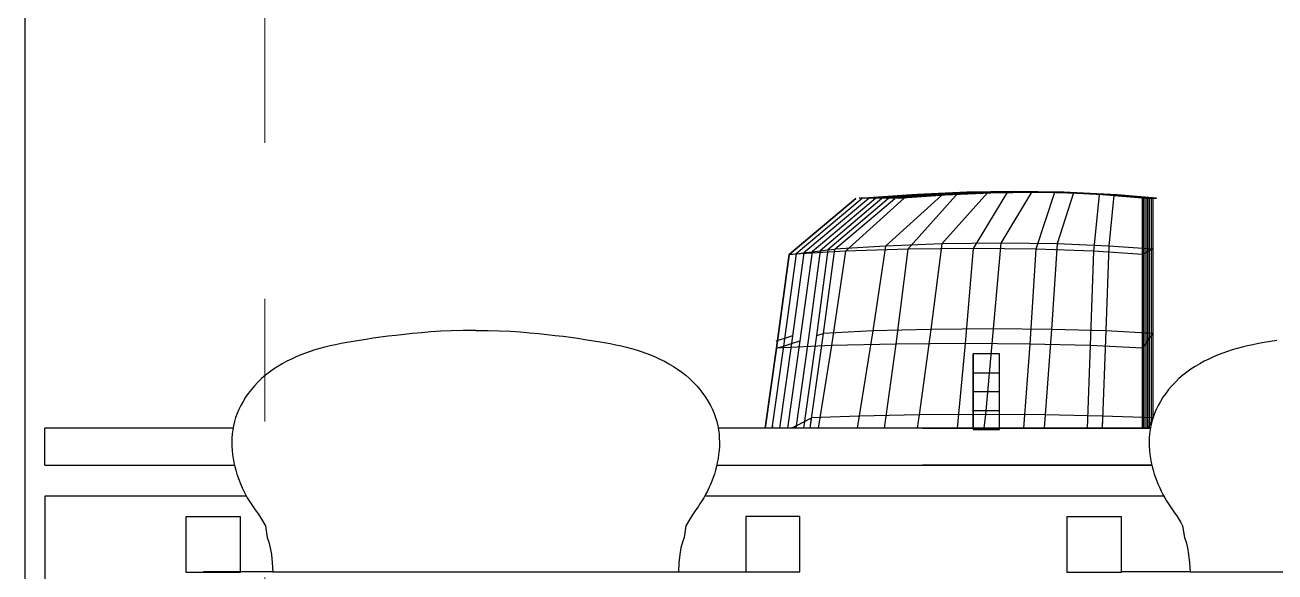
# Model space of a CAD drawing. Header units: millimetres. Extents: x 2056 to 4470, y 1400 to 3101.
# Drawn here: x 2169.513 to 2170.531, y 1479.294 to 1479.739 of the extents above; entities that cross this region are included whole.
import ezdxf

# ---------------------------------------------------------------- set-up
doc = ezdxf.new("R2010")
doc.units = ezdxf.units.MM
doc.linetypes.add('DIVIDE', pattern=[31.75, 12.7, -6.35, 0, -6.35, 0, -6.35])
for name, color, linetype in [('A-GRID-COLS', 75, 'DIVIDE'), ('A-PLAN-3', 3, 'Continuous'), ('A-PLAN-5', 1, 'Continuous')]:
    doc.layers.add(name, color=color, linetype=linetype)

# ---------------------------------------------------------------- blocks, each defined once
blk = doc.blocks.new('ESCRITORIO CONSULTORIO')
for p, q in [((0.7031, 0.9176, 3.0108), (0.6521, 0.8716, 3.0108)), ((0.6634, 0.9148, 3.0108), (0.7059, 0.9178, 3.0108)), ((0.6634, 0.9148, 3.0108), (0.7059, 0.9178, 3.0108)), ((0.7106, 0.9178, 3.0108), (0.6686, 0.9148, 3.0108)), ((0.7151, 0.9178, 3.0108), (0.6739, 0.9148, 3.0108)), ((0.7196, 0.9178, 3.0108), (0.6794, 0.9148, 3.0108)), ((0.7241, 0.9176, 3.0108), (0.6846, 0.9148, 3.0108)), ((0.7306, 0.9174, 3.0108), (0.6848, 0.8759, 3.0108)), ((0.7286, 0.9176, 3.0108), (0.6899, 0.9148, 3.0108)), ((0.6951, 0.9148, 3.0108), (0.7334, 0.9176, 3.0108)), ((0.7334, 0.9176, 3.0108), (0.6951, 0.9148, 3.0108)), ((0.7443, 0.9194, 3.0108), (0.7031, 0.8734, 3.0108)), ((0.7059, 0.9178, 3.0108), (0.7471, 0.9196, 3.0108)), ((0.7059, 0.9178, 3.0108), (0.7471, 0.9196, 3.0108)), ((0.7059, 0.9178, 3.0108), (0.7059, 0.9178, 3.0108)), ((0.7059, 0.9178, 3.0108), (0.7059, 0.9178, 3.0108)), ((0.7059, 0.9178, 3.0108), (0.7106, 0.9178, 3.0108)), ((0.7511, 0.9196, 3.0108), (0.7106, 0.9178, 3.0108)), ((0.7106, 0.9178, 3.0108), (0.7106, 0.9178, 3.0108)), ((0.7106, 0.9178, 3.0108), (0.7151, 0.9178, 3.0108)), ((0.7106, 0.9178, 3.0108), (0.7106, 0.9178, 3.0108)), ((0.7106, 0.9178, 3.0108), (0.7106, 0.9178, 3.0108)), ((0.7551, 0.9196, 3.0108), (0.7151, 0.9178, 3.0108)), ((0.7151, 0.9178, 3.0108), (0.7151, 0.9178, 3.0108)), ((0.7151, 0.9178, 3.0108), (0.7196, 0.9178, 3.0108)), ((0.7151, 0.9178, 3.0108), (0.7151, 0.9178, 3.0108)), ((0.7151, 0.9178, 3.0108), (0.7151, 0.9178, 3.0108)), ((0.7589, 0.9193, 3.0108), (0.7196, 0.9178, 3.0108)), ((0.7196, 0.9178, 3.0108), (0.7196, 0.9178, 3.0108)), ((0.7196, 0.9178, 3.0108), (0.7241, 0.9176, 3.0108)), ((0.7196, 0.9178, 3.0108), (0.7196, 0.9178, 3.0108)), ((0.7196, 0.9178, 3.0108), (0.7196, 0.9178, 3.0108)), ((0.7626, 0.9193, 3.0108), (0.7241, 0.9176, 3.0108)), ((0.7241, 0.9176, 3.0108), (0.7241, 0.9176, 3.0108)), ((0.7241, 0.9176, 3.0108), (0.7286, 0.9176, 3.0108)), ((0.7241, 0.9176, 3.0108), (0.7241, 0.9176, 3.0108)), ((0.7241, 0.9176, 3.0108), (0.7241, 0.9176, 3.0108)), ((0.7664, 0.9193, 3.0108), (0.7286, 0.9176, 3.0108)), ((0.7286, 0.9176, 3.0108), (0.7286, 0.9176, 3.0108)), ((0.7286, 0.9176, 3.0108), (0.7334, 0.9176, 3.0108)), ((0.7286, 0.9176, 3.0108), (0.7286, 0.9176, 3.0108)), ((0.7286, 0.9176, 3.0108), (0.7286, 0.9176, 3.0108)), ((0.7678, 0.9191, 3.0108), (0.7308, 0.8776, 3.0108)), ((0.7334, 0.9176, 3.0108), (0.7706, 0.9193, 3.0108)), ((0.7706, 0.9193, 3.0108), (0.7334, 0.9176, 3.0108)), ((0.7334, 0.9176, 3.0108), (0.7334, 0.9176, 3.0108)), ((0.7334, 0.9176, 3.0108), (0.7334, 0.9176, 3.0108)), ((0.7334, 0.9176, 3.0108), (0.7334, 0.9176, 3.0108)), ((0.7334, 0.9176, 3.0108), (0.7334, 0.9176, 3.0108)), ((0.7471, 0.9196, 3.0108), (0.7869, 0.9203, 3.0108)), ((0.7471, 0.9196, 3.0108), (0.7869, 0.9203, 3.0108)), ((0.7471, 0.9196, 3.0108), (0.7471, 0.9196, 3.0108)), ((0.7471, 0.9196, 3.0108), (0.7471, 0.9196, 3.0108)), ((0.7471, 0.9196, 3.0108), (0.7511, 0.9196, 3.0108)), ((0.7901, 0.9203, 3.0108), (0.7511, 0.9196, 3.0108)), ((0.7511, 0.9196, 3.0108), (0.7511, 0.9196, 3.0108)), ((0.7511, 0.9196, 3.0108), (0.7551, 0.9196, 3.0108)), ((0.7511, 0.9196, 3.0108), (0.7511, 0.9196, 3.0108)), ((0.7511, 0.9196, 3.0108), (0.7511, 0.9196, 3.0108)), ((0.7934, 0.9201, 3.0108), (0.7551, 0.9196, 3.0108)), ((0.7551, 0.9196, 3.0108), (0.7551, 0.9196, 3.0108)), ((0.7551, 0.9196, 3.0108), (0.7589, 0.9193, 3.0108)), ((0.7551, 0.9196, 3.0108), (0.7551, 0.9196, 3.0108)), ((0.7551, 0.9196, 3.0108), (0.7551, 0.9196, 3.0108)), ((0.7841, 0.9201, 3.0108), (0.7563, 0.8739, 3.0108)), ((0.7966, 0.9201, 3.0108), (0.7589, 0.9193, 3.0108)), ((0.7589, 0.9193, 3.0108), (0.7589, 0.9193, 3.0108)), ((0.7589, 0.9193, 3.0108), (0.7626, 0.9193, 3.0108)), ((0.7589, 0.9193, 3.0108), (0.7589, 0.9193, 3.0108)), ((0.7589, 0.9193, 3.0108), (0.7589, 0.9193, 3.0108)), ((0.7996, 0.9198, 3.0108), (0.7626, 0.9193, 3.0108)), ((0.7626, 0.9193, 3.0108), (0.7626, 0.9193, 3.0108)), ((0.7626, 0.9193, 3.0108), (0.7664, 0.9193, 3.0108)), ((0.7626, 0.9193, 3.0108), (0.7626, 0.9193, 3.0108)), ((0.7626, 0.9193, 3.0108), (0.7626, 0.9193, 3.0108)), ((0.8029, 0.9198, 3.0108), (0.7664, 0.9193, 3.0108)), ((0.7664, 0.9193, 3.0108), (0.7664, 0.9193, 3.0108)), ((0.7664, 0.9193, 3.0108), (0.7706, 0.9193, 3.0108)), ((0.7664, 0.9193, 3.0108), (0.7664, 0.9193, 3.0108)), ((0.7664, 0.9193, 3.0108), (0.7664, 0.9193, 3.0108)), ((0.7706, 0.9193, 3.0108), (0.8064, 0.9198, 3.0108)), ((0.8064, 0.9198, 3.0108), (0.7706, 0.9193, 3.0108)), ((0.7706, 0.9193, 3.0108), (0.7706, 0.9193, 3.0108)), ((0.7706, 0.9193, 3.0108), (0.7706, 0.9193, 3.0108)), ((0.7706, 0.9193, 3.0108), (0.7706, 0.9193, 3.0108)), ((0.7706, 0.9193, 3.0108), (0.7706, 0.9193, 3.0108)), ((0.8036, 0.9196, 3.0108), (0.7786, 0.8781, 3.0108)), ((0.7869, 0.9203, 3.0108), (0.7869, 0.9203, 3.0108)), ((0.7869, 0.9203, 3.0108), (0.8251, 0.9196, 3.0108)), ((0.7869, 0.9203, 3.0108), (0.7869, 0.9203, 3.0108)), ((0.7869, 0.9203, 3.0108), (0.7901, 0.9203, 3.0108)), ((0.7869, 0.9203, 3.0108), (0.8251, 0.9196, 3.0108)), ((0.7901, 0.9203, 3.0108), (0.7901, 0.9203, 3.0108)), ((0.7901, 0.9203, 3.0108), (0.7934, 0.9201, 3.0108)), ((0.8276, 0.9196, 3.0108), (0.7901, 0.9203, 3.0108)), ((0.7901, 0.9203, 3.0108), (0.7901, 0.9203, 3.0108)), ((0.7901, 0.9203, 3.0108), (0.7901, 0.9203, 3.0108)), ((0.7934, 0.9201, 3.0108), (0.7934, 0.9201, 3.0108)), ((0.7934, 0.9201, 3.0108), (0.7966, 0.9201, 3.0108)), ((0.8301, 0.9196, 3.0108), (0.7934, 0.9201, 3.0108)), ((0.7934, 0.9201, 3.0108), (0.7934, 0.9201, 3.0108)), ((0.7934, 0.9201, 3.0108), (0.7934, 0.9201, 3.0108)), ((0.7966, 0.9201, 3.0108), (0.7966, 0.9201, 3.0108)), ((0.7966, 0.9201, 3.0108), (0.7996, 0.9198, 3.0108)), ((0.8329, 0.9193, 3.0108), (0.7966, 0.9201, 3.0108)), ((0.7966, 0.9201, 3.0108), (0.7966, 0.9201, 3.0108)), ((0.7966, 0.9201, 3.0108), (0.7966, 0.9201, 3.0108)), ((0.7996, 0.9198, 3.0108), (0.7996, 0.9198, 3.0108)), ((0.7996, 0.9198, 3.0108), (0.8029, 0.9198, 3.0108)), ((0.8356, 0.9193, 3.0108), (0.7996, 0.9198, 3.0108)), ((0.7996, 0.9198, 3.0108), (0.7996, 0.9198, 3.0108)), ((0.7996, 0.9198, 3.0108), (0.7996, 0.9198, 3.0108)), ((0.8029, 0.9198, 3.0108), (0.8029, 0.9198, 3.0108)), ((0.8029, 0.9198, 3.0108), (0.8064, 0.9198, 3.0108)), ((0.8381, 0.9193, 3.0108), (0.8029, 0.9198, 3.0108)), ((0.8029, 0.9198, 3.0108), (0.8029, 0.9198, 3.0108)), ((0.8029, 0.9198, 3.0108), (0.8029, 0.9198, 3.0108)), ((0.8064, 0.9198, 3.0108), (0.8064, 0.9198, 3.0108)), ((0.8064, 0.9198, 3.0108), (0.8406, 0.9193, 3.0108)), ((0.8064, 0.9198, 3.0108), (0.8064, 0.9198, 3.0108)), ((0.8406, 0.9193, 3.0108), (0.8064, 0.9198, 3.0108)), ((0.8064, 0.9198, 3.0108), (0.8064, 0.9198, 3.0108)), ((0.8064, 0.9198, 3.0108), (0.8064, 0.9198, 3.0108)), ((0.8223, 0.9194, 3.0108), (0.8073, 0.8734, 3.0108)), ((0.8378, 0.9191, 3.0108), (0.8246, 0.8776, 3.0108)), ((0.8251, 0.9196, 3.0108), (0.8251, 0.9196, 3.0108)), ((0.8251, 0.9196, 3.0108), (0.8616, 0.9178, 3.0108)), ((0.8251, 0.9196, 3.0108), (0.8251, 0.9196, 3.0108)), ((0.8251, 0.9196, 3.0108), (0.8276, 0.9196, 3.0108)), ((0.8251, 0.9196, 3.0108), (0.8616, 0.9178, 3.0108)), ((0.8276, 0.9196, 3.0108), (0.8276, 0.9196, 3.0108)), ((0.8276, 0.9196, 3.0108), (0.8301, 0.9196, 3.0108)), ((0.8636, 0.9178, 3.0108), (0.8276, 0.9196, 3.0108)), ((0.8276, 0.9196, 3.0108), (0.8276, 0.9196, 3.0108)), ((0.8276, 0.9196, 3.0108), (0.8276, 0.9196, 3.0108)), ((0.8301, 0.9196, 3.0108), (0.8301, 0.9196, 3.0108)), ((0.8301, 0.9196, 3.0108), (0.8329, 0.9193, 3.0108)), ((0.8656, 0.9178, 3.0108), (0.8301, 0.9196, 3.0108)), ((0.8301, 0.9196, 3.0108), (0.8301, 0.9196, 3.0108)), ((0.8301, 0.9196, 3.0108), (0.8301, 0.9196, 3.0108)), ((0.8329, 0.9193, 3.0108), (0.8329, 0.9193, 3.0108)), ((0.8329, 0.9193, 3.0108), (0.8356, 0.9193, 3.0108)), ((0.8676, 0.9178, 3.0108), (0.8329, 0.9193, 3.0108)), ((0.8329, 0.9193, 3.0108), (0.8329, 0.9193, 3.0108)), ((0.8329, 0.9193, 3.0108), (0.8329, 0.9193, 3.0108)), ((0.8356, 0.9193, 3.0108), (0.8356, 0.9193, 3.0108)), ((0.8356, 0.9193, 3.0108), (0.8381, 0.9193, 3.0108)), ((0.8699, 0.9176, 3.0108), (0.8356, 0.9193, 3.0108)), ((0.8356, 0.9193, 3.0108), (0.8356, 0.9193, 3.0108)), ((0.8356, 0.9193, 3.0108), (0.8356, 0.9193, 3.0108)), ((0.8381, 0.9193, 3.0108), (0.8381, 0.9193, 3.0108)), ((0.8381, 0.9193, 3.0108), (0.8406, 0.9193, 3.0108)), ((0.8719, 0.9176, 3.0108), (0.8381, 0.9193, 3.0108)), ((0.8381, 0.9193, 3.0108), (0.8381, 0.9193, 3.0108)), ((0.8381, 0.9193, 3.0108), (0.8381, 0.9193, 3.0108)), ((0.8406, 0.9193, 3.0108), (0.8406, 0.9193, 3.0108)), ((0.8406, 0.9193, 3.0108), (0.8736, 0.9176, 3.0108)), ((0.8406, 0.9193, 3.0108), (0.8406, 0.9193, 3.0108)), ((0.8736, 0.9176, 3.0108), (0.8406, 0.9193, 3.0108)), ((0.8406, 0.9193, 3.0108), (0.8406, 0.9193, 3.0108)), ((0.8406, 0.9193, 3.0108), (0.8406, 0.9193, 3.0108)), ((0.8588, 0.9176, 3.0108), (0.8543, 0.8716, 3.0108)), ((0.8616, 0.9178, 3.0108), (0.8616, 0.9178, 3.0108)), ((0.8616, 0.9178, 3.0108), (0.8969, 0.9148, 3.0108)), ((0.8616, 0.9178, 3.0108), (0.8616, 0.9178, 3.0108)), ((0.8616, 0.9178, 3.0108), (0.8636, 0.9178, 3.0108)), ((0.8616, 0.9178, 3.0108), (0.8969, 0.9148, 3.0108)), ((0.8636, 0.9178, 3.0108), (0.8636, 0.9178, 3.0108)), ((0.8636, 0.9178, 3.0108), (0.8656, 0.9178, 3.0108)), ((0.8981, 0.9148, 3.0108), (0.8636, 0.9178, 3.0108)), ((0.8636, 0.9178, 3.0108), (0.8636, 0.9178, 3.0108)), ((0.8636, 0.9178, 3.0108), (0.8636, 0.9178, 3.0108)), ((0.8656, 0.9178, 3.0108), (0.8656, 0.9178, 3.0108)), ((0.8656, 0.9178, 3.0108), (0.8676, 0.9178, 3.0108)), ((0.8996, 0.9148, 3.0108), (0.8656, 0.9178, 3.0108)), ((0.8656, 0.9178, 3.0108), (0.8656, 0.9178, 3.0108)), ((0.8656, 0.9178, 3.0108), (0.8656, 0.9178, 3.0108)), ((0.8708, 0.9174, 3.0108), (0.8668, 0.8759, 3.0108)), ((0.8676, 0.9178, 3.0108), (0.8676, 0.9178, 3.0108)), ((0.8676, 0.9178, 3.0108), (0.8699, 0.9176, 3.0108)), ((0.9011, 0.9148, 3.0108), (0.8676, 0.9178, 3.0108)), ((0.8676, 0.9178, 3.0108), (0.8676, 0.9178, 3.0108)), ((0.8676, 0.9178, 3.0108), (0.8676, 0.9178, 3.0108)), ((0.8699, 0.9176, 3.0108), (0.8699, 0.9176, 3.0108)), ((0.8699, 0.9176, 3.0108), (0.8719, 0.9176, 3.0108)), ((0.9024, 0.9148, 3.0108), (0.8699, 0.9176, 3.0108)), ((0.8699, 0.9176, 3.0108), (0.8699, 0.9176, 3.0108)), ((0.8699, 0.9176, 3.0108), (0.8699, 0.9176, 3.0108)), ((0.8719, 0.9176, 3.0108), (0.8719, 0.9176, 3.0108)), ((0.8719, 0.9176, 3.0108), (0.8736, 0.9176, 3.0108)), ((0.9039, 0.9148, 3.0108), (0.8719, 0.9176, 3.0108)), ((0.8719, 0.9176, 3.0108), (0.8719, 0.9176, 3.0108)), ((0.8719, 0.9176, 3.0108), (0.8719, 0.9176, 3.0108)), ((0.8736, 0.9176, 3.0108), (0.8736, 0.9176, 3.0108)), ((0.8736, 0.9176, 3.0108), (0.9054, 0.9148, 3.0108)), ((0.8736, 0.9176, 3.0108), (0.8736, 0.9176, 3.0108)), ((0.9054, 0.9148, 3.0108), (0.8736, 0.9176, 3.0108)), ((0.8736, 0.9176, 3.0108), (0.8736, 0.9176, 3.0108)), ((0.8736, 0.9176, 3.0108), (0.8736, 0.9176, 3.0108)), ((0.6063, 0.8689, 3.0108), (0.6606, 0.9146, 3.0108)), ((0.6606, 0.9146, 3.0108), (0.6063, 0.8689, 3.0108)), ((0.6658, 0.9146, 3.0108), (0.6121, 0.8694, 3.0108)), ((0.6711, 0.9146, 3.0108), (0.6183, 0.8704, 3.0108)), ((0.6766, 0.9146, 3.0108), (0.6251, 0.8711, 3.0108)), ((0.6818, 0.9146, 3.0108), (0.6316, 0.8721, 3.0108)), ((0.6871, 0.9146, 3.0108), (0.6378, 0.8729, 3.0108)), ((0.6436, 0.8734, 3.0108), (0.6923, 0.9146, 3.0108)), ((0.6436, 0.8734, 3.0108), (0.6923, 0.9146, 3.0108)), ((0.6634, 0.9148, 3.0108), (0.6634, 0.9148, 3.0108)), ((0.6634, 0.9148, 3.0108), (0.6634, 0.9148, 3.0108)), ((0.6686, 0.9148, 3.0108), (0.6634, 0.9148, 3.0108)), ((0.6634, 0.9148, 3.0108), (0.6634, 0.9148, 3.0108)), ((0.6686, 0.9148, 3.0108), (0.6634, 0.9148, 3.0108)), ((0.6634, 0.9148, 3.0108), (0.6634, 0.9148, 3.0108)), ((0.6634, 0.9148, 3.0108), (0.6634, 0.9148, 3.0108)), ((0.6739, 0.9148, 3.0108), (0.6686, 0.9148, 3.0108)), ((0.6686, 0.9148, 3.0108), (0.6686, 0.9148, 3.0108)), ((0.6686, 0.9148, 3.0108), (0.6686, 0.9148, 3.0108)), ((0.6739, 0.9148, 3.0108), (0.6686, 0.9148, 3.0108)), ((0.6686, 0.9148, 3.0108), (0.6686, 0.9148, 3.0108)), ((0.6686, 0.9148, 3.0108), (0.6686, 0.9148, 3.0108)), ((0.6794, 0.9148, 3.0108), (0.6739, 0.9148, 3.0108)), ((0.6739, 0.9148, 3.0108), (0.6739, 0.9148, 3.0108)), ((0.6739, 0.9148, 3.0108), (0.6739, 0.9148, 3.0108)), ((0.6794, 0.9148, 3.0108), (0.6739, 0.9148, 3.0108)), ((0.6739, 0.9148, 3.0108), (0.6739, 0.9148, 3.0108)), ((0.6739, 0.9148, 3.0108), (0.6739, 0.9148, 3.0108)), ((0.6846, 0.9148, 3.0108), (0.6794, 0.9148, 3.0108)), ((0.6794, 0.9148, 3.0108), (0.6794, 0.9148, 3.0108)), ((0.6794, 0.9148, 3.0108), (0.6794, 0.9148, 3.0108)), ((0.6846, 0.9148, 3.0108), (0.6794, 0.9148, 3.0108)), ((0.6794, 0.9148, 3.0108), (0.6794, 0.9148, 3.0108)), ((0.6794, 0.9148, 3.0108), (0.6794, 0.9148, 3.0108)), ((0.6899, 0.9148, 3.0108), (0.6846, 0.9148, 3.0108)), ((0.6846, 0.9148, 3.0108), (0.6846, 0.9148, 3.0108)), ((0.6846, 0.9148, 3.0108), (0.6846, 0.9148, 3.0108)), ((0.6899, 0.9148, 3.0108), (0.6846, 0.9148, 3.0108)), ((0.6846, 0.9148, 3.0108), (0.6846, 0.9148, 3.0108)), ((0.6846, 0.9148, 3.0108), (0.6846, 0.9148, 3.0108)), ((0.6951, 0.9148, 3.0108), (0.6899, 0.9148, 3.0108)), ((0.6899, 0.9148, 3.0108), (0.6899, 0.9148, 3.0108)), ((0.6899, 0.9148, 3.0108), (0.6899, 0.9148, 3.0108)), ((0.6951, 0.9148, 3.0108), (0.6899, 0.9148, 3.0108)), ((0.6899, 0.9148, 3.0108), (0.6899, 0.9148, 3.0108)), ((0.6899, 0.9148, 3.0108), (0.6899, 0.9148, 3.0108)), ((0.6951, 0.9148, 3.0108), (0.6951, 0.9148, 3.0108)), ((0.6951, 0.9148, 3.0108), (0.6951, 0.9148, 3.0108)), ((0.6951, 0.9148, 3.0108), (0.6951, 0.9148, 3.0108)), ((0.6951, 0.9148, 3.0108), (0.6951, 0.9148, 3.0108)), ((0.6951, 0.9148, 3.0108), (0.6951, 0.9148, 3.0108)), ((0.8941, 0.9146, 3.0108), (0.8941, 0.8689, 3.0108)), ((0.8941, 0.8689, 3.0108), (0.8941, 0.9146, 3.0108)), ((0.8953, 0.9146, 3.0108), (0.8953, 0.8694, 3.0108)), ((0.8968, 0.9146, 3.0108), (0.8968, 0.8704, 3.0108)), ((0.8969, 0.9148, 3.0108), (0.8969, 0.9148, 3.0108)), ((0.8969, 0.9148, 3.0108), (0.8981, 0.9148, 3.0108)), ((0.8969, 0.9148, 3.0108), (0.8969, 0.9148, 3.0108)), ((0.8969, 0.9148, 3.0108), (0.8969, 0.9148, 3.0108)), ((0.8969, 0.9148, 3.0108), (0.8969, 0.9148, 3.0108)), ((0.8969, 0.9148, 3.0108), (0.8981, 0.9148, 3.0108)), ((0.8981, 0.9148, 3.0108), (0.8981, 0.9148, 3.0108)), ((0.8981, 0.9148, 3.0108), (0.8996, 0.9148, 3.0108)), ((0.8981, 0.9148, 3.0108), (0.8981, 0.9148, 3.0108)), ((0.8981, 0.9148, 3.0108), (0.8996, 0.9148, 3.0108)), ((0.8983, 0.9146, 3.0108), (0.8983, 0.8711, 3.0108)), ((0.8996, 0.9148, 3.0108), (0.8996, 0.9148, 3.0108)), ((0.8996, 0.9148, 3.0108), (0.9011, 0.9148, 3.0108)), ((0.8996, 0.9148, 3.0108), (0.8996, 0.9148, 3.0108)), ((0.8996, 0.9148, 3.0108), (0.9011, 0.9148, 3.0108)), ((0.8996, 0.9146, 3.0108), (0.8996, 0.8721, 3.0108)), ((0.9011, 0.9148, 3.0108), (0.9011, 0.9148, 3.0108)), ((0.9011, 0.9148, 3.0108), (0.9024, 0.9148, 3.0108)), ((0.9011, 0.9148, 3.0108), (0.9011, 0.9148, 3.0108)), ((0.9011, 0.9148, 3.0108), (0.9024, 0.9148, 3.0108)), ((0.9011, 0.9146, 3.0108), (0.9011, 0.8729, 3.0108)), ((0.9024, 0.9148, 3.0108), (0.9024, 0.9148, 3.0108)), ((0.9024, 0.9148, 3.0108), (0.9039, 0.9148, 3.0108)), ((0.9024, 0.9148, 3.0108), (0.9024, 0.9148, 3.0108)), ((0.9024, 0.9148, 3.0108), (0.9039, 0.9148, 3.0108)), ((0.9026, 0.9146, 3.0108), (0.9026, 0.8734, 3.0108)), ((0.9026, 0.9146, 3.0108), (0.9026, 0.8734, 3.0108)), ((0.9039, 0.9148, 3.0108), (0.9039, 0.9148, 3.0108)), ((0.9039, 0.9148, 3.0108), (0.9054, 0.9148, 3.0108)), ((0.9039, 0.9148, 3.0108), (0.9039, 0.9148, 3.0108)), ((0.9039, 0.9148, 3.0108), (0.9054, 0.9148, 3.0108)), ((0.9054, 0.9148, 3.0108), (0.9054, 0.9148, 3.0108)), ((0.9054, 0.9148, 3.0108), (0.9054, 0.9148, 3.0108)), ((0.9054, 0.9148, 3.0108), (0.9054, 0.9148, 3.0108)), ((0.6848, 0.8759, 3.0108), (0.6436, 0.8734, 3.0108)), ((0.6848, 0.8759, 3.0108), (0.6746, 0.8069, 3.0108)), ((0.7308, 0.8776, 3.0108), (0.6848, 0.8759, 3.0108)), ((0.6848, 0.8759, 3.0108), (0.6848, 0.8759, 3.0108)), ((0.6848, 0.8759, 3.0108), (0.6848, 0.8759, 3.0108)), ((0.6848, 0.8759, 3.0108), (0.6848, 0.8759, 3.0108)), ((0.7308, 0.8776, 3.0108), (0.7218, 0.8079, 3.0108)), ((0.7786, 0.8781, 3.0108), (0.7308, 0.8776, 3.0108)), ((0.7308, 0.8776, 3.0108), (0.7308, 0.8776, 3.0108)), ((0.7308, 0.8776, 3.0108), (0.7308, 0.8776, 3.0108)), ((0.7308, 0.8776, 3.0108), (0.7308, 0.8776, 3.0108)), ((0.7786, 0.8781, 3.0108), (0.7726, 0.8084, 3.0108)), ((0.7786, 0.8781, 3.0108), (0.7786, 0.8781, 3.0108)), ((0.8246, 0.8776, 3.0108), (0.7786, 0.8781, 3.0108)), ((0.7786, 0.8781, 3.0108), (0.7786, 0.8781, 3.0108)), ((0.7786, 0.8781, 3.0108), (0.7786, 0.8781, 3.0108)), ((0.8246, 0.8776, 3.0108), (0.8201, 0.8079, 3.0108)), ((0.8246, 0.8776, 3.0108), (0.8246, 0.8776, 3.0108)), ((0.8668, 0.8759, 3.0108), (0.8246, 0.8776, 3.0108)), ((0.8246, 0.8776, 3.0108), (0.8246, 0.8776, 3.0108)), ((0.8246, 0.8776, 3.0108), (0.8246, 0.8776, 3.0108)), ((0.8668, 0.8759, 3.0108), (0.8643, 0.8069, 3.0108)), ((0.8668, 0.8759, 3.0108), (0.8668, 0.8759, 3.0108)), ((0.9026, 0.8734, 3.0108), (0.8668, 0.8759, 3.0108)), ((0.8668, 0.8759, 3.0108), (0.8668, 0.8759, 3.0108)), ((0.8668, 0.8759, 3.0108), (0.8668, 0.8759, 3.0108)), ((0.5961, 0.7926, 3.0108), (0.6063, 0.8689, 3.0108)), ((0.6063, 0.8689, 3.0108), (0.5961, 0.7926, 3.0108)), ((0.6121, 0.8694, 3.0108), (0.6018, 0.7944, 3.0108)), ((0.6521, 0.8716, 3.0108), (0.6063, 0.8689, 3.0108)), ((0.6063, 0.8689, 3.0108), (0.6121, 0.8694, 3.0108)), ((0.6063, 0.8689, 3.0108), (0.6063, 0.8689, 3.0108)), ((0.6063, 0.8689, 3.0108), (0.6063, 0.8689, 3.0108)), ((0.6063, 0.8689, 3.0108), (0.6063, 0.8689, 3.0108)), ((0.6063, 0.8689, 3.0108), (0.6063, 0.8689, 3.0108)), ((0.6183, 0.8704, 3.0108), (0.6083, 0.7964, 3.0108)), ((0.6121, 0.8694, 3.0108), (0.6183, 0.8704, 3.0108)), ((0.6121, 0.8694, 3.0108), (0.6121, 0.8694, 3.0108)), ((0.6121, 0.8694, 3.0108), (0.6121, 0.8694, 3.0108)), ((0.6121, 0.8694, 3.0108), (0.6121, 0.8694, 3.0108)), ((0.6251, 0.8711, 3.0108), (0.6151, 0.7986, 3.0108)), ((0.6183, 0.8704, 3.0108), (0.6251, 0.8711, 3.0108)), ((0.6183, 0.8704, 3.0108), (0.6183, 0.8704, 3.0108)), ((0.6183, 0.8704, 3.0108), (0.6183, 0.8704, 3.0108)), ((0.6183, 0.8704, 3.0108), (0.6183, 0.8704, 3.0108)), ((0.6316, 0.8721, 3.0108), (0.6221, 0.8009, 3.0108)), ((0.6251, 0.8711, 3.0108), (0.6316, 0.8721, 3.0108)), ((0.6251, 0.8711, 3.0108), (0.6251, 0.8711, 3.0108)), ((0.6251, 0.8711, 3.0108), (0.6251, 0.8711, 3.0108)), ((0.6251, 0.8711, 3.0108), (0.6251, 0.8711, 3.0108)), ((0.6378, 0.8729, 3.0108), (0.6286, 0.8029, 3.0108)), ((0.6316, 0.8721, 3.0108), (0.6378, 0.8729, 3.0108)), ((0.6316, 0.8721, 3.0108), (0.6316, 0.8721, 3.0108)), ((0.6316, 0.8721, 3.0108), (0.6316, 0.8721, 3.0108)), ((0.6316, 0.8721, 3.0108), (0.6316, 0.8721, 3.0108)), ((0.6343, 0.8046, 3.0108), (0.6436, 0.8734, 3.0108)), ((0.6343, 0.8046, 3.0108), (0.6436, 0.8734, 3.0108)), ((0.6378, 0.8729, 3.0108), (0.6436, 0.8734, 3.0108)), ((0.6378, 0.8729, 3.0108), (0.6378, 0.8729, 3.0108)), ((0.6378, 0.8729, 3.0108), (0.6378, 0.8729, 3.0108)), ((0.6378, 0.8729, 3.0108), (0.6378, 0.8729, 3.0108)), ((0.6521, 0.8716, 3.0108), (0.6408, 0.7949, 3.0108)), ((0.6436, 0.8734, 3.0108), (0.6436, 0.8734, 3.0108)), ((0.6436, 0.8734, 3.0108), (0.6436, 0.8734, 3.0108)), ((0.6436, 0.8734, 3.0108), (0.6436, 0.8734, 3.0108)), ((0.6436, 0.8734, 3.0108), (0.6436, 0.8734, 3.0108)), ((0.6436, 0.8734, 3.0108), (0.6436, 0.8734, 3.0108)), ((0.6436, 0.8734, 3.0108), (0.6436, 0.8734, 3.0108)), ((0.7031, 0.8734, 3.0108), (0.6521, 0.8716, 3.0108)), ((0.6521, 0.8716, 3.0108), (0.6521, 0.8716, 3.0108)), ((0.6521, 0.8716, 3.0108), (0.6521, 0.8716, 3.0108)), ((0.6521, 0.8716, 3.0108), (0.6521, 0.8716, 3.0108)), ((0.7031, 0.8734, 3.0108), (0.6933, 0.7961, 3.0108)), ((0.7563, 0.8739, 3.0108), (0.7031, 0.8734, 3.0108)), ((0.7031, 0.8734, 3.0108), (0.7031, 0.8734, 3.0108)), ((0.7031, 0.8734, 3.0108), (0.7031, 0.8734, 3.0108)), ((0.7031, 0.8734, 3.0108), (0.7031, 0.8734, 3.0108)), ((0.7563, 0.8739, 3.0108), (0.7496, 0.7966, 3.0108)), ((0.7563, 0.8739, 3.0108), (0.7563, 0.8739, 3.0108)), ((0.8073, 0.8734, 3.0108), (0.7563, 0.8739, 3.0108)), ((0.7563, 0.8739, 3.0108), (0.7563, 0.8739, 3.0108)), ((0.7563, 0.8739, 3.0108), (0.7563, 0.8739, 3.0108)), ((0.8073, 0.8734, 3.0108), (0.8023, 0.7961, 3.0108)), ((0.8073, 0.8734, 3.0108), (0.8073, 0.8734, 3.0108)), ((0.8543, 0.8716, 3.0108), (0.8073, 0.8734, 3.0108)), ((0.8073, 0.8734, 3.0108), (0.8073, 0.8734, 3.0108)), ((0.8073, 0.8734, 3.0108), (0.8073, 0.8734, 3.0108)), ((0.8543, 0.8716, 3.0108), (0.8516, 0.7949, 3.0108)), ((0.8543, 0.8716, 3.0108), (0.8543, 0.8716, 3.0108)), ((0.8941, 0.8689, 3.0108), (0.8543, 0.8716, 3.0108)), ((0.8543, 0.8716, 3.0108), (0.8543, 0.8716, 3.0108)), ((0.8543, 0.8716, 3.0108), (0.8543, 0.8716, 3.0108)), ((0.8953, 0.8694, 3.0108), (0.8941, 0.8689, 3.0108)), ((0.8941, 0.8689, 3.0108), (0.8941, 0.8689, 3.0108)), ((0.8941, 0.8689, 3.0108), (0.8941, 0.7926, 3.0108)), ((0.8941, 0.8689, 3.0108), (0.8941, 0.8689, 3.0108)), ((0.8941, 0.7926, 3.0108), (0.8941, 0.8689, 3.0108)), ((0.8941, 0.8689, 3.0108), (0.8941, 0.8689, 3.0108)), ((0.8941, 0.8689, 3.0108), (0.8941, 0.8689, 3.0108)), ((0.8968, 0.8704, 3.0108), (0.8953, 0.8694, 3.0108)), ((0.8953, 0.8694, 3.0108), (0.8953, 0.8694, 3.0108)), ((0.8953, 0.8694, 3.0108), (0.8953, 0.7944, 3.0108)), ((0.8953, 0.8694, 3.0108), (0.8953, 0.8694, 3.0108)), ((0.8953, 0.8694, 3.0108), (0.8953, 0.8694, 3.0108)), ((0.8983, 0.8711, 3.0108), (0.8968, 0.8704, 3.0108)), ((0.8968, 0.8704, 3.0108), (0.8968, 0.8704, 3.0108)), ((0.8968, 0.8704, 3.0108), (0.8968, 0.7964, 3.0108)), ((0.8968, 0.8704, 3.0108), (0.8968, 0.8704, 3.0108)), ((0.8968, 0.8704, 3.0108), (0.8968, 0.8704, 3.0108)), ((0.8996, 0.8721, 3.0108), (0.8983, 0.8711, 3.0108)), ((0.8983, 0.8711, 3.0108), (0.8983, 0.8711, 3.0108)), ((0.8983, 0.8711, 3.0108), (0.8983, 0.7986, 3.0108)), ((0.8983, 0.8711, 3.0108), (0.8983, 0.8711, 3.0108)), ((0.8983, 0.8711, 3.0108), (0.8983, 0.8711, 3.0108)), ((0.9011, 0.8729, 3.0108), (0.8996, 0.8721, 3.0108)), ((0.8996, 0.8721, 3.0108), (0.8996, 0.8721, 3.0108)), ((0.8996, 0.8721, 3.0108), (0.8996, 0.8009, 3.0108)), ((0.8996, 0.8721, 3.0108), (0.8996, 0.8721, 3.0108)), ((0.8996, 0.8721, 3.0108), (0.8996, 0.8721, 3.0108)), ((0.9026, 0.8734, 3.0108), (0.9011, 0.8729, 3.0108)), ((0.9011, 0.8729, 3.0108), (0.9011, 0.8729, 3.0108)), ((0.9011, 0.8729, 3.0108), (0.9011, 0.8029, 3.0108)), ((0.9011, 0.8729, 3.0108), (0.9011, 0.8729, 3.0108)), ((0.9011, 0.8729, 3.0108), (0.9011, 0.8729, 3.0108)), ((0.9026, 0.8734, 3.0108), (0.9026, 0.8734, 3.0108)), ((0.9026, 0.8734, 3.0108), (0.9026, 0.8046, 3.0108)), ((0.9026, 0.8734, 3.0108), (0.9026, 0.8734, 3.0108)), ((0.9026, 0.8734, 3.0108), (0.9026, 0.8046, 3.0108)), ((0.6234, 0.7276, 3.0108), (0.6343, 0.8046, 3.0108)), ((0.6234, 0.7276, 3.0108), (0.6343, 0.8046, 3.0108)), ((0.6286, 0.8029, 3.0108), (0.6343, 0.8046, 3.0108)), ((0.6746, 0.8069, 3.0108), (0.6343, 0.8046, 3.0108)), ((0.6343, 0.8046, 3.0108), (0.6343, 0.8046, 3.0108)), ((0.6343, 0.8046, 3.0108), (0.6343, 0.8046, 3.0108)), ((0.6343, 0.8046, 3.0108), (0.6343, 0.8046, 3.0108)), ((0.6343, 0.8046, 3.0108), (0.6343, 0.8046, 3.0108)), ((0.6343, 0.8046, 3.0108), (0.6343, 0.8046, 3.0108)), ((0.6343, 0.8046, 3.0108), (0.6343, 0.8046, 3.0108)), ((0.6746, 0.8069, 3.0108), (0.6617, 0.7276, 3.0108)), ((0.7218, 0.8079, 3.0108), (0.6746, 0.8069, 3.0108)), ((0.6746, 0.8069, 3.0108), (0.6746, 0.8069, 3.0108)), ((0.6746, 0.8069, 3.0108), (0.6746, 0.8069, 3.0108)), ((0.6746, 0.8069, 3.0108), (0.6746, 0.8069, 3.0108)), ((0.7218, 0.8079, 3.0108), (0.7121, 0.7384, 3.0108)), ((0.7726, 0.8084, 3.0108), (0.7218, 0.8079, 3.0108)), ((0.7218, 0.8079, 3.0108), (0.7218, 0.8079, 3.0108)), ((0.7218, 0.8079, 3.0108), (0.7218, 0.8079, 3.0108)), ((0.7218, 0.8079, 3.0108), (0.7218, 0.8079, 3.0108)), ((0.7726, 0.8084, 3.0108), (0.7661, 0.7386, 3.0108)), ((0.7726, 0.8084, 3.0108), (0.7726, 0.8084, 3.0108)), ((0.8201, 0.8079, 3.0108), (0.7726, 0.8084, 3.0108)), ((0.7726, 0.8084, 3.0108), (0.7726, 0.8084, 3.0108)), ((0.7726, 0.8084, 3.0108), (0.7726, 0.8084, 3.0108)), ((0.8201, 0.8079, 3.0108), (0.814, 0.7276, 3.0108)), ((0.8201, 0.8079, 3.0108), (0.8201, 0.8079, 3.0108)), ((0.8643, 0.8069, 3.0108), (0.8201, 0.8079, 3.0108)), ((0.8201, 0.8079, 3.0108), (0.8201, 0.8079, 3.0108)), ((0.8201, 0.8079, 3.0108), (0.8201, 0.8079, 3.0108)), ((0.8643, 0.8069, 3.0108), (0.8612, 0.7276, 3.0108)), ((0.8643, 0.8069, 3.0108), (0.8643, 0.8069, 3.0108)), ((0.9026, 0.8046, 3.0108), (0.8643, 0.8069, 3.0108)), ((0.8643, 0.8069, 3.0108), (0.8643, 0.8069, 3.0108)), ((0.8643, 0.8069, 3.0108), (0.8643, 0.8069, 3.0108)), ((0.9026, 0.8046, 3.0108), (0.9011, 0.8029, 3.0108)), ((0.9026, 0.8046, 3.0108), (0.9026, 0.8046, 3.0108)), ((0.9026, 0.8046, 3.0108), (0.9026, 0.7361, 3.0108)), ((0.9026, 0.8046, 3.0108), (0.9026, 0.8046, 3.0108)), ((0.9026, 0.8046, 3.0108), (0.9026, 0.7361, 3.0108)), ((0.6018, 0.7944, 3.0108), (0.5922, 0.7276, 3.0108)), ((0.5958, 0.7986, 3.0108), (0.6028, 0.8009, 3.0108)), ((0.5958, 0.7986, 3.0108), (0.5958, 0.7986, 3.0108)), ((0.5958, 0.7986, 3.0108), (0.5958, 0.7986, 3.0108)), ((0.5958, 0.7986, 3.0108), (0.5958, 0.7986, 3.0108)), ((0.6408, 0.7949, 3.0108), (0.5961, 0.7926, 3.0108)), ((0.5961, 0.7926, 3.0108), (0.6018, 0.7944, 3.0108)), ((0.6083, 0.7964, 3.0108), (0.5985, 0.7276, 3.0108)), ((0.6018, 0.7944, 3.0108), (0.6083, 0.7964, 3.0108)), ((0.6018, 0.7944, 3.0108), (0.6018, 0.7944, 3.0108)), ((0.6018, 0.7944, 3.0108), (0.6018, 0.7944, 3.0108)), ((0.6018, 0.7944, 3.0108), (0.6018, 0.7944, 3.0108)), ((0.6028, 0.8009, 3.0108), (0.6093, 0.8029, 3.0108)), ((0.6028, 0.8009, 3.0108), (0.6028, 0.8009, 3.0108)), ((0.6028, 0.8009, 3.0108), (0.6028, 0.8009, 3.0108)), ((0.6028, 0.8009, 3.0108), (0.6028, 0.8009, 3.0108)), ((0.6151, 0.7986, 3.0108), (0.605, 0.7276, 3.0108)), ((0.6083, 0.7964, 3.0108), (0.6151, 0.7986, 3.0108)), ((0.6083, 0.7964, 3.0108), (0.6083, 0.7964, 3.0108)), ((0.6083, 0.7964, 3.0108), (0.6083, 0.7964, 3.0108)), ((0.6083, 0.7964, 3.0108), (0.6083, 0.7964, 3.0108)), ((0.6093, 0.8029, 3.0108), (0.6093, 0.8029, 3.0108)), ((0.6093, 0.8029, 3.0108), (0.6093, 0.8029, 3.0108)), ((0.6093, 0.8029, 3.0108), (0.6093, 0.8029, 3.0108)), ((0.6221, 0.8009, 3.0108), (0.6118, 0.7276, 3.0108)), ((0.6286, 0.8029, 3.0108), (0.6181, 0.7276, 3.0108)), ((0.6216, 0.7949, 3.0108), (0.6216, 0.7949, 3.0108)), ((0.6216, 0.7949, 3.0108), (0.6216, 0.7949, 3.0108)), ((0.6216, 0.7949, 3.0108), (0.6216, 0.7949, 3.0108)), ((0.6408, 0.7949, 3.0108), (0.6299, 0.7276, 3.0108)), ((0.6933, 0.7961, 3.0108), (0.6408, 0.7949, 3.0108)), ((0.6933, 0.7961, 3.0108), (0.6836, 0.7276, 3.0108)), ((0.7496, 0.7966, 3.0108), (0.6933, 0.7961, 3.0108)), ((0.6933, 0.7961, 3.0108), (0.6933, 0.7961, 3.0108)), ((0.6933, 0.7961, 3.0108), (0.6933, 0.7961, 3.0108)), ((0.6933, 0.7961, 3.0108), (0.6933, 0.7961, 3.0108)), ((0.7496, 0.7966, 3.0108), (0.7431, 0.7276, 3.0108)), ((0.7496, 0.7966, 3.0108), (0.7496, 0.7966, 3.0108)), ((0.8023, 0.7961, 3.0108), (0.7496, 0.7966, 3.0108)), ((0.7496, 0.7966, 3.0108), (0.7496, 0.7966, 3.0108)), ((0.7496, 0.7966, 3.0108), (0.7496, 0.7966, 3.0108)), ((0.8023, 0.7961, 3.0108), (0.7972, 0.7276, 3.0108)), ((0.8023, 0.7961, 3.0108), (0.8023, 0.7961, 3.0108)), ((0.8516, 0.7949, 3.0108), (0.8023, 0.7961, 3.0108)), ((0.8023, 0.7961, 3.0108), (0.8023, 0.7961, 3.0108)), ((0.8023, 0.7961, 3.0108), (0.8023, 0.7961, 3.0108)), ((0.8516, 0.7949, 3.0108), (0.849, 0.7276, 3.0108)), ((0.8516, 0.7949, 3.0108), (0.8516, 0.7949, 3.0108)), ((0.8941, 0.7926, 3.0108), (0.8516, 0.7949, 3.0108)), ((0.8516, 0.7949, 3.0108), (0.8516, 0.7949, 3.0108)), ((0.8516, 0.7949, 3.0108), (0.8516, 0.7949, 3.0108)), ((0.8953, 0.7944, 3.0108), (0.8941, 0.7926, 3.0108)), ((0.8968, 0.7964, 3.0108), (0.8953, 0.7944, 3.0108)), ((0.8953, 0.7944, 3.0108), (0.8953, 0.7944, 3.0108)), ((0.8953, 0.7944, 3.0108), (0.8953, 0.7276, 3.0108)), ((0.8953, 0.7944, 3.0108), (0.8953, 0.7944, 3.0108)), ((0.8953, 0.7944, 3.0108), (0.8953, 0.7944, 3.0108)), ((0.8983, 0.7986, 3.0108), (0.8968, 0.7964, 3.0108)), ((0.8968, 0.7964, 3.0108), (0.8968, 0.7964, 3.0108)), ((0.8968, 0.7964, 3.0108), (0.8968, 0.7276, 3.0108)), ((0.8968, 0.7964, 3.0108), (0.8968, 0.7964, 3.0108)), ((0.8968, 0.7964, 3.0108), (0.8968, 0.7964, 3.0108)), ((0.8996, 0.8009, 3.0108), (0.8983, 0.7986, 3.0108)), ((0.8983, 0.7986, 3.0108), (0.8983, 0.7986, 3.0108)), ((0.8983, 0.7986, 3.0108), (0.8983, 0.7276, 3.0108)), ((0.8983, 0.7986, 3.0108), (0.8983, 0.7986, 3.0108)), ((0.8983, 0.7986, 3.0108), (0.8983, 0.7986, 3.0108)), ((0.9011, 0.8029, 3.0108), (0.8996, 0.8009, 3.0108)), ((0.8996, 0.8009, 3.0108), (0.8996, 0.8009, 3.0108)), ((0.8996, 0.8009, 3.0108), (0.8996, 0.7276, 3.0108)), ((0.8996, 0.8009, 3.0108), (0.8996, 0.8009, 3.0108)), ((0.8996, 0.8009, 3.0108), (0.8996, 0.8009, 3.0108)), ((0.9011, 0.8029, 3.0108), (0.9011, 0.8029, 3.0108)), ((0.9011, 0.8029, 3.0108), (0.9011, 0.7302, 3.0108)), ((0.9011, 0.8029, 3.0108), (0.9011, 0.8029, 3.0108)), ((0.9011, 0.8029, 3.0108), (0.9011, 0.8029, 3.0108)), ((0.5867, 0.7276, 3.0108), (0.5961, 0.7926, 3.0108)), ((0.5961, 0.7926, 3.0108), (0.5867, 0.7276, 3.0108)), ((0.5961, 0.7926, 3.0108), (0.5961, 0.7926, 3.0108)), ((0.5961, 0.7926, 3.0108), (0.5961, 0.7926, 3.0108)), ((0.5961, 0.7926, 3.0108), (0.5961, 0.7926, 3.0108)), ((0.5961, 0.7926, 3.0108), (0.5961, 0.7926, 3.0108)), ((0.7563, 0.7276, 3.0108), (0.7563, 0.7881, 3.0108)), ((0.7563, 0.7881, 3.0108), (0.7563, 0.7881, 3.0108)), ((0.7563, 0.7881, 3.0108), (0.7563, 0.7881, 3.0108)), ((0.7776, 0.7881, 3.0108), (0.7563, 0.7881, 3.0108)), ((0.7563, 0.7881, 3.0108), (0.7563, 0.7881, 3.0108)), ((0.7563, 0.7881, 3.0108), (0.7563, 0.7726, 3.0108)), ((0.7776, 0.7276, 3.0108), (0.7776, 0.7881, 3.0108)), ((0.7776, 0.7881, 3.0108), (0.7776, 0.7881, 3.0108)), ((0.7776, 0.7726, 3.0108), (0.7776, 0.7881, 3.0108)), ((0.7776, 0.7881, 3.0108), (0.7776, 0.7881, 3.0108)), ((0.7776, 0.7881, 3.0108), (0.7776, 0.7881, 3.0108)), ((0.8941, 0.7926, 3.0108), (0.8941, 0.7926, 3.0108)), ((0.8941, 0.7926, 3.0108), (0.8941, 0.7276, 3.0108)), ((0.8941, 0.7926, 3.0108), (0.8941, 0.7926, 3.0108)), ((0.8941, 0.7276, 3.0108), (0.8941, 0.7926, 3.0108)), ((0.8941, 0.7926, 3.0108), (0.8941, 0.7926, 3.0108)), ((0.8941, 0.7926, 3.0108), (0.8941, 0.7926, 3.0108)), ((0.7563, 0.7726, 3.0108), (0.7563, 0.7726, 3.0108)), ((0.7563, 0.7726, 3.0108), (0.7776, 0.7726, 3.0108)), ((0.7563, 0.7726, 3.0108), (0.7563, 0.7574, 3.0108)), ((0.7776, 0.7726, 3.0108), (0.7776, 0.7726, 3.0108)), ((0.7776, 0.7574, 3.0108), (0.7776, 0.7726, 3.0108)), ((0.7776, 0.7726, 3.0108), (0.7776, 0.7726, 3.0108)), ((0.7776, 0.7726, 3.0108), (0.7776, 0.7726, 3.0108)), ((0.7563, 0.7574, 3.0108), (0.7563, 0.7574, 3.0108)), ((0.7563, 0.7574, 3.0108), (0.7776, 0.7574, 3.0108)), ((0.7563, 0.7574, 3.0108), (0.7563, 0.7421, 3.0108)), ((0.7776, 0.7574, 3.0108), (0.7776, 0.7574, 3.0108)), ((0.7776, 0.7421, 3.0108), (0.7776, 0.7574, 3.0108)), ((0.7776, 0.7574, 3.0108), (0.7776, 0.7574, 3.0108)), ((0.7776, 0.7574, 3.0108), (0.7776, 0.7574, 3.0108)), ((0.6188, 0.7329, 3.0108), (0.6246, 0.7361, 3.0108)), ((0.6234, 0.7276, 3.0108), (0.6246, 0.7361, 3.0108)), ((0.6234, 0.7276, 3.0108), (0.6246, 0.7361, 3.0108)), ((0.6633, 0.7374, 3.0108), (0.6246, 0.7361, 3.0108)), ((0.6246, 0.7361, 3.0108), (0.6246, 0.7361, 3.0108)), ((0.6246, 0.7361, 3.0108), (0.6246, 0.7361, 3.0108)), ((0.6246, 0.7361, 3.0108), (0.6246, 0.7361, 3.0108)), ((0.6246, 0.7361, 3.0108), (0.6246, 0.7361, 3.0108)), ((0.6246, 0.7361, 3.0108), (0.6246, 0.7361, 3.0108)), ((0.6246, 0.7361, 3.0108), (0.6246, 0.7361, 3.0108)), ((0.6633, 0.7374, 3.0108), (0.6618, 0.7276, 3.0108)), ((0.7121, 0.7384, 3.0108), (0.6633, 0.7374, 3.0108)), ((0.6633, 0.7374, 3.0108), (0.6633, 0.7374, 3.0108)), ((0.6633, 0.7374, 3.0108), (0.6633, 0.7374, 3.0108)), ((0.6633, 0.7374, 3.0108), (0.6633, 0.7374, 3.0108)), ((0.7121, 0.7384, 3.0108), (0.7105, 0.7276, 3.0108)), ((0.7661, 0.7386, 3.0108), (0.7121, 0.7384, 3.0108)), ((0.7121, 0.7384, 3.0108), (0.7121, 0.7384, 3.0108)), ((0.7121, 0.7384, 3.0108), (0.7121, 0.7384, 3.0108)), ((0.7121, 0.7384, 3.0108), (0.7121, 0.7384, 3.0108)), ((0.7563, 0.7421, 3.0108), (0.7563, 0.7421, 3.0108)), ((0.7563, 0.7421, 3.0108), (0.7776, 0.7421, 3.0108)), ((0.7563, 0.7421, 3.0108), (0.7563, 0.7266, 3.0108)), ((0.7661, 0.7386, 3.0108), (0.765, 0.7276, 3.0108)), ((0.7661, 0.7386, 3.0108), (0.7661, 0.7386, 3.0108)), ((0.8148, 0.7384, 3.0108), (0.7661, 0.7386, 3.0108)), ((0.7661, 0.7386, 3.0108), (0.7661, 0.7386, 3.0108)), ((0.7661, 0.7386, 3.0108), (0.7661, 0.7386, 3.0108)), ((0.7776, 0.7421, 3.0108), (0.7776, 0.7421, 3.0108)), ((0.7776, 0.7266, 3.0108), (0.7776, 0.7421, 3.0108)), ((0.7776, 0.7421, 3.0108), (0.7776, 0.7421, 3.0108)), ((0.7776, 0.7421, 3.0108), (0.7776, 0.7421, 3.0108)), ((0.8148, 0.7384, 3.0108), (0.814, 0.7276, 3.0108)), ((0.8148, 0.7384, 3.0108), (0.8148, 0.7384, 3.0108)), ((0.8616, 0.7374, 3.0108), (0.8148, 0.7384, 3.0108)), ((0.8148, 0.7384, 3.0108), (0.8148, 0.7384, 3.0108)), ((0.8148, 0.7384, 3.0108), (0.8148, 0.7384, 3.0108)), ((0.8616, 0.7374, 3.0108), (0.8612, 0.7276, 3.0108)), ((0.8616, 0.7374, 3.0108), (0.8616, 0.7374, 3.0108)), ((0.9026, 0.7361, 3.0108), (0.8616, 0.7374, 3.0108)), ((0.8616, 0.7374, 3.0108), (0.8616, 0.7374, 3.0108)), ((0.8616, 0.7374, 3.0108), (0.8616, 0.7374, 3.0108)), ((0.9026, 0.7361, 3.0108), (0.8986, 0.7276, 3.0108)), ((0.9026, 0.7361, 3.0108), (0.9026, 0.7361, 3.0108)), ((0.9026, 0.7361, 3.0108), (0.9026, 0.7358, 3.0108)), ((0.9026, 0.7361, 3.0108), (0.9026, 0.7361, 3.0108)), ((0.9026, 0.7361, 3.0108), (0.9026, 0.7358, 3.0108)), ((0.1534, 0.7276, 3.0108), (0, 0.7276, 3.0108)), ((0, 0.6976, 3.0108), (0, 0.7276, 3.0108)), ((0.715, 0.7276, 3.0108), (0.5485, 0.7276, 3.0108)), ((0.5825, 0.7276, 3.0108), (0.5802, 0.7276, 3.0108)), ((0.5802, 0.7276, 3.0108), (0.5802, 0.7276, 3.0108)), ((0.5802, 0.7276, 3.0108), (0.5802, 0.7276, 3.0108)), ((0.5815, 0.7276, 3.0108), (0.5815, 0.7276, 3.0108)), ((0.5815, 0.7276, 3.0108), (0.5815, 0.7276, 3.0108)), ((0.5815, 0.7276, 3.0108), (0.5815, 0.7276, 3.0108)), ((0.5815, 0.7276, 3.0108), (0.5815, 0.7276, 3.0108)), ((0.5815, 0.7276, 3.0108), (0.5815, 0.7276, 3.0108)), ((0.5815, 0.7276, 3.0108), (0.5815, 0.7276, 3.0108)), ((0.5928, 0.7296, 3.0108), (0.5926, 0.7276, 3.0108)), ((0.5928, 0.7296, 3.0108), (0.5928, 0.7296, 3.0108)), ((0.5928, 0.7296, 3.0108), (0.5928, 0.7296, 3.0108)), ((0.5928, 0.7296, 3.0108), (0.5928, 0.7296, 3.0108)), ((0.6079, 0.7276, 3.0108), (0.6121, 0.7296, 3.0108)), ((0.6121, 0.7296, 3.0108), (0.6188, 0.7329, 3.0108)), ((0.6188, 0.7329, 3.0108), (0.6181, 0.7276, 3.0108)), ((0.6188, 0.7329, 3.0108), (0.6188, 0.7329, 3.0108)), ((0.6188, 0.7329, 3.0108), (0.6188, 0.7329, 3.0108)), ((0.6188, 0.7329, 3.0108), (0.6188, 0.7329, 3.0108)), ((0.9005, 0.7276, 3.0108), (0.715, 0.7276, 3.0108)), ((0.715, 0.7276, 3.0108), (0.9005, 0.7276, 3.0108)), ((0.7563, 0.7266, 3.0108), (0.7563, 0.7266, 3.0108)), ((0.7563, 0.7266, 3.0108), (0.7776, 0.7266, 3.0108)), ((0.7776, 0.7266, 3.0108), (0.7776, 0.7266, 3.0108)), ((0.7776, 0.7266, 3.0108), (0.7776, 0.7266, 3.0108)), ((0.7776, 0.7266, 3.0108), (0.7776, 0.7266, 3.0108)), ((0.8996, 0.7296, 3.0108), (0.8989, 0.7276, 3.0108)), ((0.9011, 0.7329, 3.0108), (0.8996, 0.7296, 3.0108)), ((0.8996, 0.7296, 3.0108), (0.8996, 0.7296, 3.0108)), ((0.8996, 0.7296, 3.0108), (0.8996, 0.7276, 3.0108)), ((0.8996, 0.7296, 3.0108), (0.8996, 0.7296, 3.0108)), ((0.8996, 0.7296, 3.0108), (0.8996, 0.7296, 3.0108)), ((0.9011, 0.7329, 3.0108), (0.9011, 0.7329, 3.0108)), ((0.9011, 0.7329, 3.0108), (0.9011, 0.7302, 3.0108)), ((0.9011, 0.7329, 3.0108), (0.9011, 0.7329, 3.0108)), ((0.9011, 0.7329, 3.0108), (0.9011, 0.7329, 3.0108)), ((0, 0.6976, 3.0108), (0.1545, 0.6976, 3.0108)), ((0, 0.6976, 3.0108), (0.1545, 0.6976, 3.0108)), ((0.5474, 0.6976, 3.0108), (0.715, 0.6976, 3.0108)), ((0.5474, 0.6976, 3.0108), (0.715, 0.6976, 3.0108)), ((0.715, 0.6976, 3.0108), (0.9017, 0.6976, 3.0108)), ((0.9017, 0.6976, 3.0108), (0.715, 0.6976, 3.0108)), ((0.1715, 0.6106, 3.0108), (0.1294, 0.6106, 3.0108)), ((0.1858, 0.6106, 3.0108), (0.1486, 0.6106, 3.0108)), ((0.1858, 0.6106, 3.0108), (0.5291, 0.6106, 3.0108)), ((0.5291, 0.6106, 3.0108), (0.5878, 0.6106, 3.0108)), ((0.9186, 0.6106, 3.0108), (0.8766, 0.6106, 3.0108)), ((0.933, 0.6106, 3.0108), (0.8957, 0.6106, 3.0108)), ((0.933, 0.6106, 3.0108), (1.2763, 0.6106, 3.0108))]:
    blk.add_line(p, q)
for points in [[(0.351, 0.8072), (0.3408, 0.8071), (0.3314, 0.8069), (0.3226, 0.8065), (0.3145, 0.8059), (0.3068, 0.8053), (0.2996, 0.8047), (0.2927, 0.8039), (0.2861, 0.8031), (0.2797, 0.8024), (0.2736, 0.8016), (0.2676, 0.8008), (0.2619, 0.7999), (0.2565, 0.7991), (0.2512, 0.7982), (0.2462, 0.7973), (0.2414, 0.7964), (0.2368, 0.7955), (0.2324, 0.7945), (0.2281, 0.7935), (0.224, 0.7924), (0.2201, 0.7913), (0.2162, 0.79), (0.2123, 0.7887), (0.2085, 0.7872), (0.2047, 0.7856), (0.2009, 0.7839), (0.1972, 0.7821), (0.1935, 0.7801), (0.1899, 0.7779), (0.1864, 0.7757), (0.183, 0.7733), (0.1798, 0.7707), (0.1767, 0.768), (0.1737, 0.7651), (0.1709, 0.7621), (0.1683, 0.7591), (0.1658, 0.7559), (0.1636, 0.7527), (0.1615, 0.7494), (0.1597, 0.7461), (0.1581, 0.7428), (0.1567, 0.7395), (0.1555, 0.7362), (0.1545, 0.7329), (0.1538, 0.7295), (0.1531, 0.7262), (0.1527, 0.7229), (0.1525, 0.7195), (0.1524, 0.7162), (0.1524, 0.7128), (0.1527, 0.7095), (0.153, 0.7062), (0.1535, 0.7029), (0.1541, 0.6996), (0.1548, 0.6964), (0.1556, 0.6933), (0.1565, 0.6902), (0.1575, 0.6873), (0.1586, 0.6844), (0.1597, 0.6816), (0.1609, 0.6789), (0.1622, 0.6762), (0.1636, 0.6736), (0.165, 0.671), (0.1666, 0.6685), (0.1682, 0.666), (0.1698, 0.6636), (0.1715, 0.6611), (0.1732, 0.6586), (0.1749, 0.6561), (0.1765, 0.6535), (0.1781, 0.6508), (0.1797, 0.648), (0.1812, 0.6385), (0.1825, 0.6347), (0.1837, 0.6301), (0.1846, 0.6247), (0.1853, 0.618), (0.1858, 0.6106)], [(0.3509, 0.8072), (0.3611, 0.8071), (0.3705, 0.8069), (0.3793, 0.8065), (0.3874, 0.8059), (0.3951, 0.8053), (0.4023, 0.8047), (0.4092, 0.8039), (0.4158, 0.8031), (0.4222, 0.8024), (0.4283, 0.8016), (0.4343, 0.8008), (0.44, 0.7999), (0.4454, 0.7991), (0.4507, 0.7982), (0.4557, 0.7973), (0.4605, 0.7964), (0.4651, 0.7955), (0.4695, 0.7945), (0.4738, 0.7935), (0.4779, 0.7924), (0.4818, 0.7913), (0.4857, 0.79), (0.4896, 0.7887), (0.4934, 0.7872), (0.4972, 0.7856), (0.501, 0.7839), (0.5047, 0.7821), (0.5084, 0.7801), (0.512, 0.7779), (0.5155, 0.7757), (0.5189, 0.7733), (0.5221, 0.7707), (0.5252, 0.768), (0.5282, 0.7651), (0.531, 0.7621), (0.5336, 0.7591), (0.5361, 0.7559), (0.5383, 0.7527), (0.5404, 0.7494), (0.5422, 0.7461), (0.5438, 0.7428), (0.5452, 0.7395), (0.5464, 0.7362), (0.5474, 0.7329), (0.5481, 0.7295), (0.5488, 0.7262), (0.5492, 0.7229), (0.5494, 0.7195), (0.5495, 0.7162), (0.5495, 0.7128), (0.5492, 0.7095), (0.5489, 0.7062), (0.5484, 0.7029), (0.5478, 0.6996), (0.5471, 0.6964), (0.5463, 0.6933), (0.5454, 0.6902), (0.5444, 0.6873), (0.5433, 0.6844), (0.5422, 0.6816), (0.541, 0.6789), (0.5397, 0.6762), (0.5383, 0.6736), (0.5369, 0.671), (0.5353, 0.6685), (0.5337, 0.666), (0.5321, 0.6636), (0.5304, 0.6611), (0.5287, 0.6586), (0.527, 0.6561), (0.5254, 0.6535), (0.5238, 0.6508), (0.5222, 0.648), (0.5207, 0.6385), (0.5194, 0.6347), (0.5182, 0.6301), (0.5173, 0.6247), (0.5166, 0.618), (0.5161, 0.6106)], [(1.0036, 0.7991), (0.9984, 0.7982), (0.9933, 0.7973), (0.9885, 0.7964), (0.9839, 0.7955), (0.9795, 0.7945), (0.9753, 0.7935), (0.9712, 0.7924), (0.9672, 0.7913), (0.9633, 0.79), (0.9595, 0.7887), (0.9557, 0.7872), (0.9519, 0.7856), (0.9481, 0.7839), (0.9444, 0.7821), (0.9407, 0.7801), (0.9371, 0.7779), (0.9336, 0.7757), (0.9302, 0.7733), (0.9269, 0.7707), (0.9238, 0.768), (0.9209, 0.7651), (0.9181, 0.7621), (0.9154, 0.7591), (0.913, 0.7559), (0.9107, 0.7527), (0.9087, 0.7494), (0.9069, 0.7461), (0.9053, 0.7428), (0.9039, 0.7395), (0.9027, 0.7362), (0.9017, 0.7329), (0.9009, 0.7295), (0.9003, 0.7262), (0.8999, 0.7229), (0.8996, 0.7195), (0.8995, 0.7162), (0.8996, 0.7128), (0.8998, 0.7095), (0.9002, 0.7062), (0.9006, 0.7029), (0.9012, 0.6996), (0.902, 0.6964), (0.9028, 0.6933), (0.9037, 0.6902), (0.9046, 0.6873), (0.9057, 0.6844), (0.9068, 0.6816), (0.9081, 0.6789), (0.9094, 0.6762), (0.9107, 0.6736), (0.9122, 0.671), (0.9137, 0.6685), (0.9153, 0.666), (0.917, 0.6636), (0.9186, 0.6611), (0.9203, 0.6586), (0.922, 0.6561), (0.9237, 0.6535), (0.9253, 0.6508), (0.9268, 0.648), (0.9283, 0.6385), (0.9297, 0.6347), (0.9308, 0.6301), (0.9317, 0.6247), (0.9325, 0.618), (0.933, 0.6106)], [(0.1644, 0.6722), (0, 0.6722), (0, 0), (1.4999, 0), (1.4999, 0.6722), (1.2846, 0.6722)], [(0.9115, 0.6722), (0.5375, 0.6722)], [(0.1592, 0.61), (0.1152, 0.61), (0.1152, 0.6558), (0.1592, 0.6558), (0.1592, 0.61), (0.1372, 0.61)], [(0.5878, 0.6106), (0.6151, 0.6106), (0.6151, 0.6558), (0.5711, 0.6558), (0.5711, 0.6106), (0.5878, 0.6106)], [(0.8766, 0.61), (0.8327, 0.61), (0.8327, 0.6558), (0.8766, 0.6558), (0.8766, 0.61), (0.8546, 0.61)]]:
    blk.add_lwpolyline(points)

msp = doc.modelspace()

# ---------------------------------------------------------------- linework, layer by layer
at = {"layer": 'A-GRID-COLS', "lineweight": 9, "ltscale": 0.02}
msp.add_lwpolyline([(2169.7083, 1469.6231), (2169.7083, 1486.1841)], dxfattribs=at)
at = {"layer": 'A-PLAN-5', "elevation": 0.2289}
msp.add_lwpolyline([(2169.513, 1480.7831), (2169.513, 1478.6831)], dxfattribs=at)

# ---------------------------------------------------------------- block references
at = {"layer": 'A-PLAN-3'}
msp.add_blockref('ESCRITORIO CONSULTORIO', (2169.5291, 1478.6831), dxfattribs=at)

doc.saveas('drawing.dxf')
